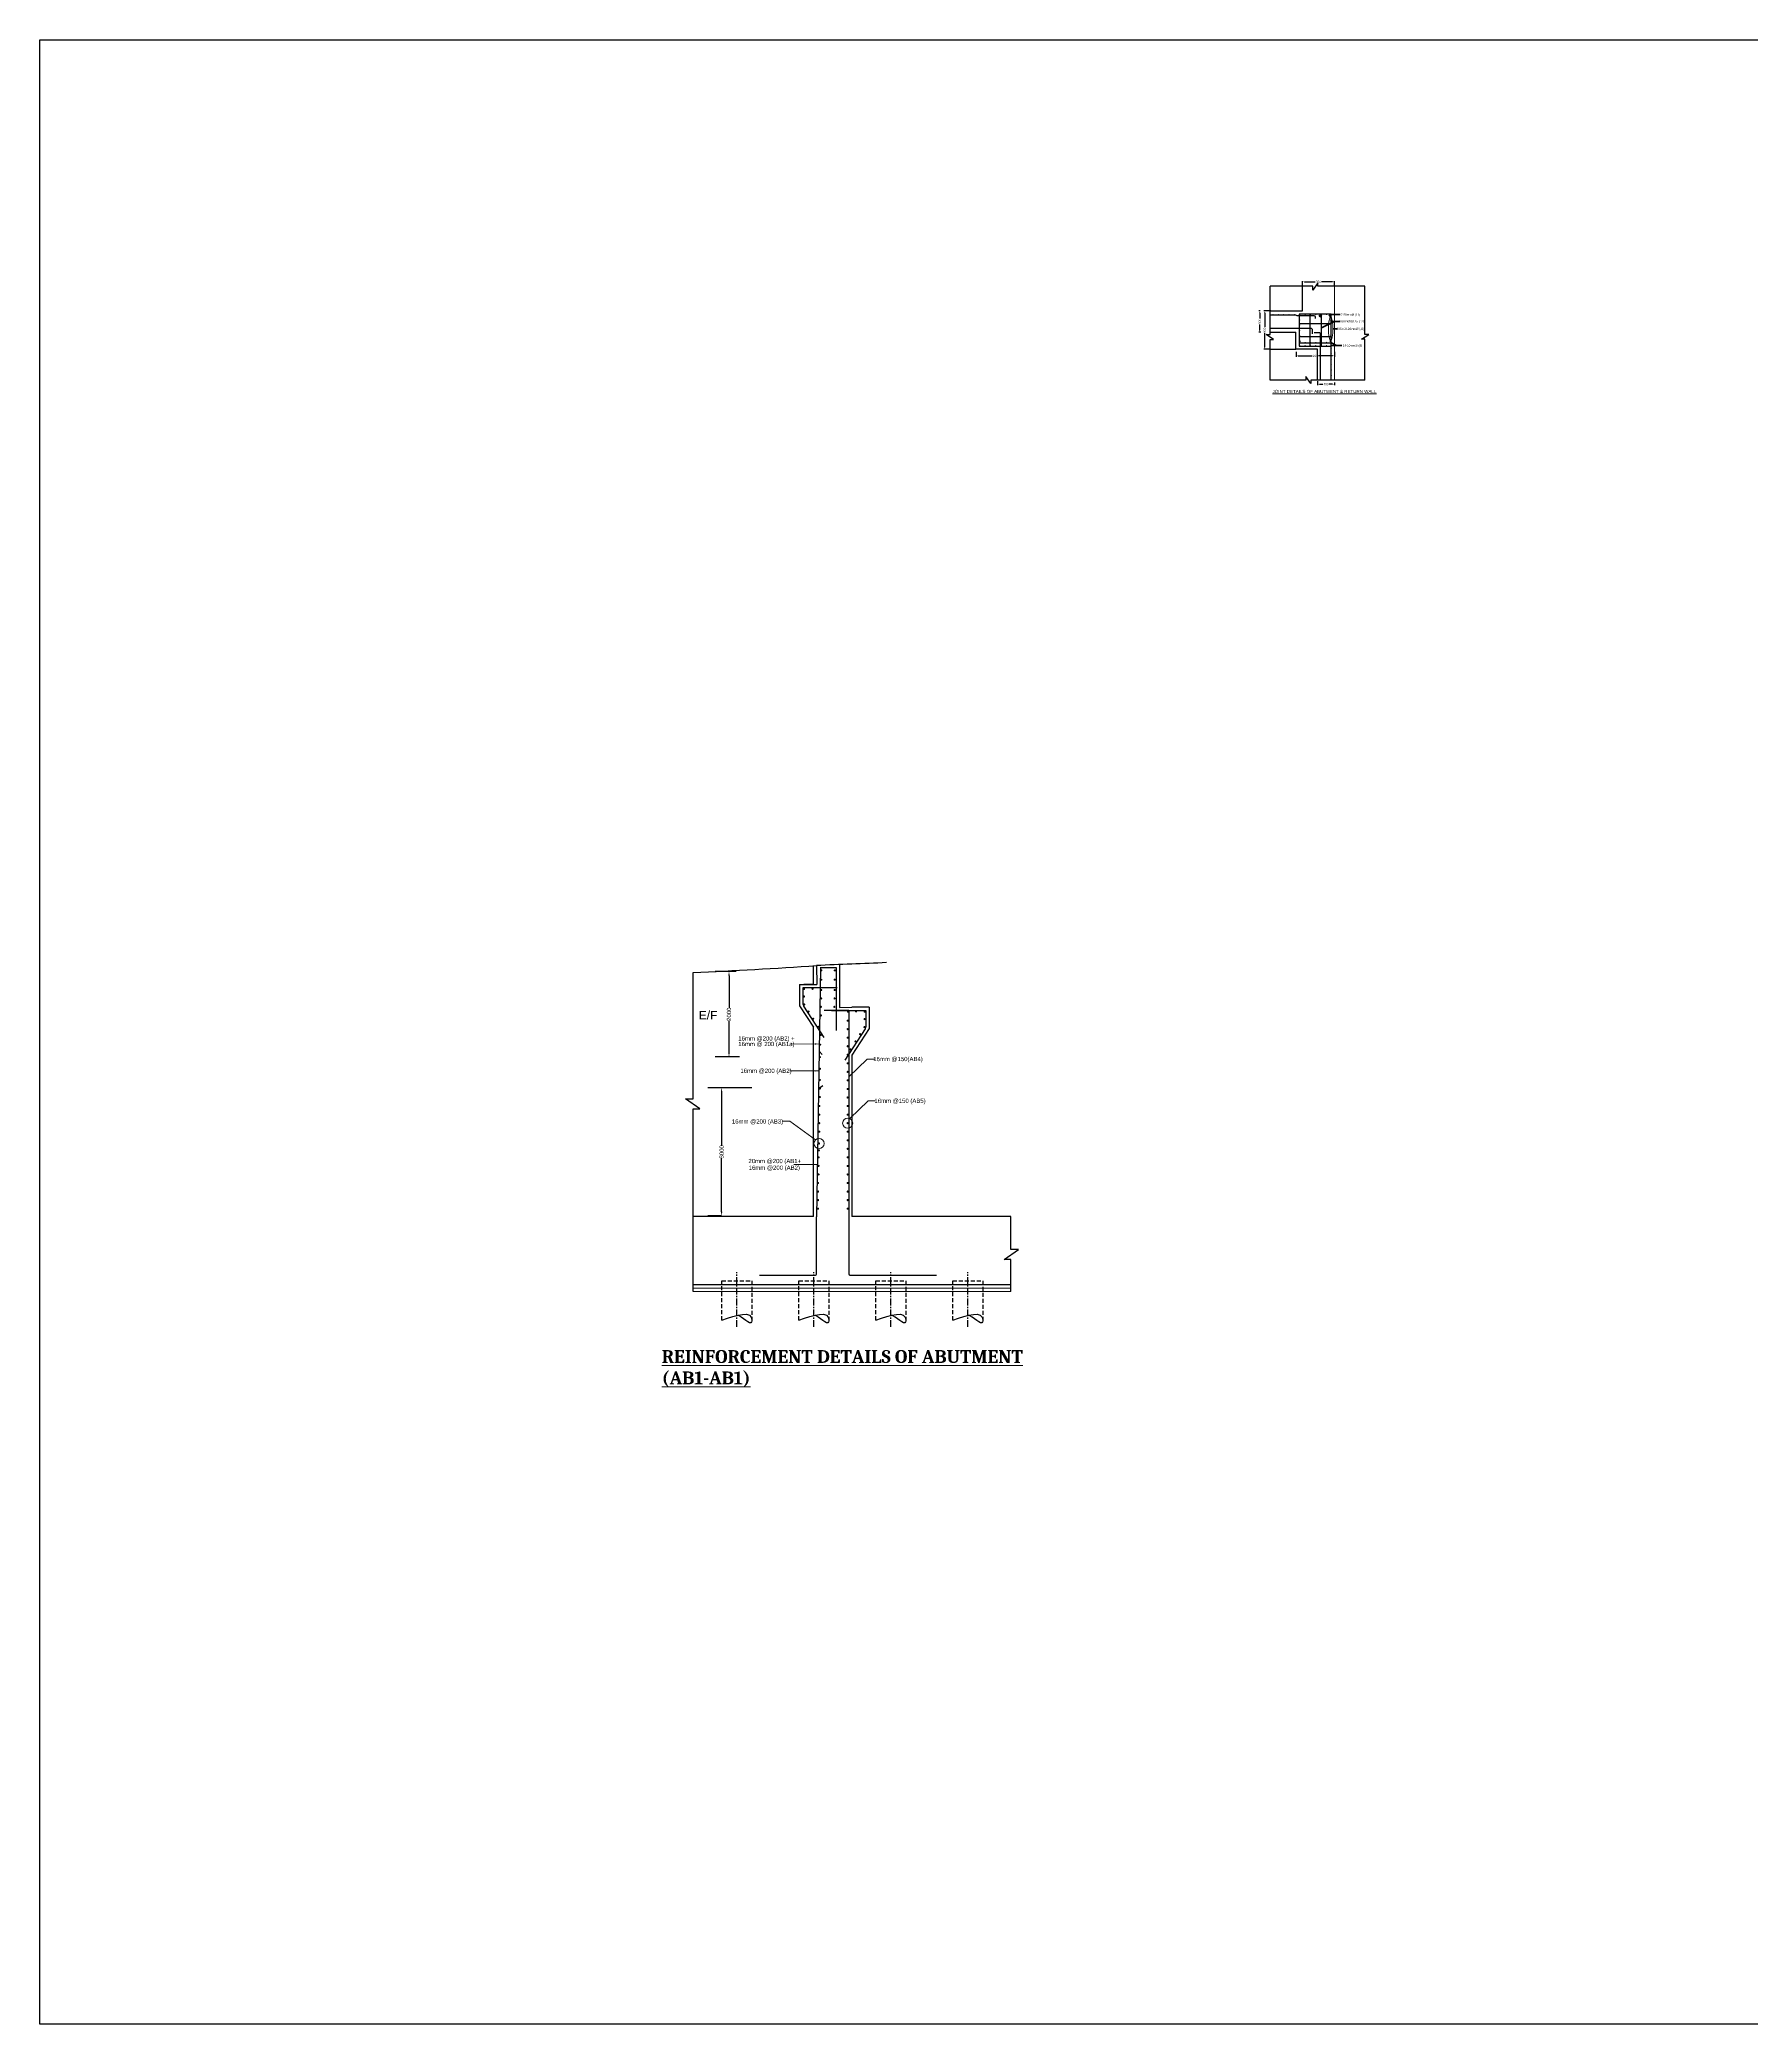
# Model space of a CAD drawing. Header units: millimetres. Extents: x 1231188 to 3899118, y -5478610 to -489530.
# Drawn here: x 3006287 to 3046321, y -3140433 to -3094005 of the extents above; entities that cross this region are included whole.
import ezdxf

# ---------------------------------------------------------------- set-up
doc = ezdxf.new("R2010")
doc.units = ezdxf.units.MM
doc.header["$LTSCALE"] = 25
doc.header["$MEASUREMENT"] = 0
doc.header["$PDMODE"] = 3
for name, pattern in [('CENTER', [2, 1.25, -0.25, 0.25, -0.25]), ('DASHED2', [0.375, 0.25, -0.125]), ('HIDDEN', [0.375, 0.25, -0.125])]:
    doc.linetypes.add(name, pattern=pattern)
doc.layers.get('Defpoints').update_dxf_attribs({"color": 230, "lineweight": 9})
for name, color, linetype in [('ABUTMENT', 1, 'Continuous'), ('CL', 8, 'CENTER'), ('COLL', 1, 'Continuous'), ('Pile Cap', 21, 'Continuous'), ('Reinf', 1, 'Continuous'), ('wingwall', 3, 'Continuous')]:
    doc.layers.add(name, color=color, linetype=linetype)
for name, color, linetype, lineweight in [('COLUMN', 1, 'Continuous', 25), ('DIM', 8, 'Continuous', 13), ('HATCH', 191, 'Continuous', 9), ('Long beam', 2, 'Continuous', 15), ('PILE', 214, 'Continuous', 30), ('text', 7, 'Continuous', 18)]:
    doc.layers.add(name, color=color, linetype=linetype, lineweight=lineweight)
doc.styles.add('ARIAL', font='arial.ttf', dxfattribs={"height": 400})
doc.styles.add('Dim_60', font='isocp3.shx')
doc.styles.get("Standard").update_dxf_attribs({"font": 'swissl.ttf'})
doc.dimstyles.new('dim-50', dxfattribs={"dimtxt": 200, "dimasz": 200, "dimexe": 20, "dimexo": 20, "dimgap": 0.09, "dimtad": 0, "dimdec": 0, "dimzin": 0, "dimdsep": 46, "dimtxsty": 'Standard', "dimcen": 0.09, "dimclrd": 5, "dimclrt": 5, "dimazin": 0, "dimtfac": 1, "dimtdec": 0, "dimtofl": 0, "dimtmove": 0, "dimatfit": 3, "dimfxl": 1, "dimtolj": 1, "dimtzin": 0, "dimarcsym": 0})
doc.dimstyles.new('Dim_90', dxfattribs={"dimtxt": 200, "dimasz": 200, "dimexe": 100, "dimexo": 50, "dimgap": 50, "dimtad": 1, "dimdec": 0, "dimzin": 4, "dimdsep": 46, "dimtxsty": 'Dim_60', "dimcen": 0.09, "dimclrd": 5, "dimclre": 5, "dimclrt": 2, "dimazin": 0, "dimtfac": 1, "dimtdec": 0, "dimtofl": 0, "dimtmove": 1, "dimatfit": 3, "dimfxl": 1, "dimtolj": 1, "dimtzin": 0, "dimlwd": -1, "dimarcsym": 0})

# ---------------------------------------------------------------- blocks, each defined once
blk = doc.blocks.new('*D734')
at = {"layer": 'Defpoints', "color": 0, "linetype": 'ByBlock', "lineweight": -2, "ltscale": 100, "transparency": 16777216}
for p in [(3035672, -3101286), (3036572, -3101286), (3036572, -3101402)]:
    blk.add_point(p, dxfattribs=at)
at = {"layer": 'DIM', "color": 0, "linetype": 'ByBlock', "lineweight": -2, "ltscale": 100, "transparency": 16777216}
for p, q in [((3035672, -3101306), (3035672, -3101422)), ((3036572, -3101306), (3036572, -3101422))]:
    blk.add_line(p, q, dxfattribs=at)
at = {"layer": 'DIM', "color": 5, "linetype": 'ByBlock', "lineweight": -2, "ltscale": 100, "transparency": 16777216}
for p, q in [((3035722, -3101402), (3036048, -3101402)), ((3036522, -3101402), (3036195, -3101402))]:
    blk.add_line(p, q, dxfattribs=at)
for points in [[(3035722, -3101393), (3035722, -3101410), (3035672, -3101402)], [(3036522, -3101393), (3036522, -3101410), (3036572, -3101402)]]:
    blk.add_solid(points, dxfattribs=at)
at = {"layer": 'DIM', "color": 5, "linetype": 'ByBlock', "ltscale": 100, "transparency": 16777216, "insert": (3036122, -3101402), "char_height": 50, "attachment_point": 5}
blk.add_mtext('\\A1;900', dxfattribs=at)
blk = doc.blocks.new('*D735')
at = {"layer": 'Defpoints', "color": 0, "linetype": 'ByBlock', "lineweight": -2, "ltscale": 100, "transparency": 16777216}
for p in [(3035103, -3100348), (3034940, -3101248), (3035069, -3101248)]:
    blk.add_point(p, dxfattribs=at)
at = {"layer": 'DIM', "color": 0, "linetype": 'ByBlock', "lineweight": -2, "ltscale": 100, "transparency": 16777216}
for p, q in [((3035083, -3100348), (3034920, -3100348)), ((3035049, -3101248), (3034920, -3101248))]:
    blk.add_line(p, q, dxfattribs=at)
at = {"layer": 'DIM', "color": 5, "linetype": 'ByBlock', "lineweight": -2, "ltscale": 100, "transparency": 16777216}
for p, q in [((3034940, -3100398), (3034940, -3100725)), ((3034940, -3101198), (3034940, -3100871))]:
    blk.add_line(p, q, dxfattribs=at)
for points in [[(3034932, -3100398), (3034948, -3100398), (3034940, -3100348)], [(3034932, -3101198), (3034948, -3101198), (3034940, -3101248)]]:
    blk.add_solid(points, dxfattribs=at)
at = {"layer": 'DIM', "color": 5, "linetype": 'ByBlock', "ltscale": 100, "transparency": 16777216, "insert": (3034940, -3100798), "char_height": 50, "attachment_point": 5, "rotation": 90}
blk.add_mtext('\\A1;900', dxfattribs=at)
blk = doc.blocks.new('*D736')
at = {"layer": 'Defpoints', "color": 0, "linetype": 'ByBlock', "lineweight": -2, "ltscale": 100, "transparency": 16777216}
for p in [(3035822, -3099786), (3036572, -3099671), (3036572, -3099786)]:
    blk.add_point(p, dxfattribs=at)
at = {"layer": 'DIM', "color": 0, "linetype": 'ByBlock', "lineweight": -2, "ltscale": 100, "transparency": 16777216}
for p, q in [((3035822, -3099766), (3035822, -3099651)), ((3036572, -3099766), (3036572, -3099651))]:
    blk.add_line(p, q, dxfattribs=at)
at = {"layer": 'DIM', "color": 5, "linetype": 'ByBlock', "lineweight": -2, "ltscale": 100, "transparency": 16777216}
for p, q in [((3035872, -3099671), (3036124, -3099671)), ((3036522, -3099671), (3036269, -3099671))]:
    blk.add_line(p, q, dxfattribs=at)
for points in [[(3035872, -3099662), (3035872, -3099679), (3035822, -3099671)], [(3036522, -3099662), (3036522, -3099679), (3036572, -3099671)]]:
    blk.add_solid(points, dxfattribs=at)
at = {"layer": 'DIM', "color": 5, "linetype": 'ByBlock', "ltscale": 100, "transparency": 16777216, "insert": (3036197, -3099671), "char_height": 50, "attachment_point": 5}
blk.add_mtext('\\A1;750', dxfattribs=at)
blk = doc.blocks.new('*D737')
at = {"layer": 'Defpoints', "color": 0, "linetype": 'ByBlock', "lineweight": -2, "ltscale": 100, "transparency": 16777216}
for p in [(3036172, -3101970), (3036572, -3102003), (3036572, -3102063)]:
    blk.add_point(p, dxfattribs=at)
at = {"layer": 'DIM', "color": 0, "linetype": 'ByBlock', "lineweight": -2, "ltscale": 100, "transparency": 16777216}
for p, q in [((3036172, -3101990), (3036172, -3102083)), ((3036572, -3102023), (3036572, -3102083))]:
    blk.add_line(p, q, dxfattribs=at)
at = {"layer": 'DIM', "color": 5, "linetype": 'ByBlock', "lineweight": -2, "ltscale": 100, "transparency": 16777216}
for p, q in [((3036222, -3102063), (3036299, -3102063)), ((3036522, -3102063), (3036444, -3102063))]:
    blk.add_line(p, q, dxfattribs=at)
for points in [[(3036222, -3102055), (3036222, -3102071), (3036172, -3102063)], [(3036522, -3102055), (3036522, -3102071), (3036572, -3102063)]]:
    blk.add_solid(points, dxfattribs=at)
at = {"layer": 'DIM', "color": 5, "linetype": 'ByBlock', "ltscale": 100, "transparency": 16777216, "insert": (3036372, -3102063), "char_height": 50, "attachment_point": 5}
blk.add_mtext('\\A1;400', dxfattribs=at)
blk = doc.blocks.new('*D738')
at = {"layer": 'Defpoints', "color": 0, "linetype": 'ByBlock', "lineweight": -2, "ltscale": 100, "transparency": 16777216}
for p in [(3034857, -3100348), (3034823, -3100848), (3034867, -3100848)]:
    blk.add_point(p, dxfattribs=at)
at = {"layer": 'DIM', "color": 0, "linetype": 'ByBlock', "lineweight": -2, "ltscale": 100, "transparency": 16777216}
for p, q in [((3034837, -3100348), (3034803, -3100348)), ((3034847, -3100848), (3034803, -3100848))]:
    blk.add_line(p, q, dxfattribs=at)
at = {"layer": 'DIM', "color": 5, "linetype": 'ByBlock', "lineweight": -2, "ltscale": 100, "transparency": 16777216}
for p, q in [((3034823, -3100398), (3034823, -3100525)), ((3034823, -3100798), (3034823, -3100671))]:
    blk.add_line(p, q, dxfattribs=at)
for points in [[(3034815, -3100398), (3034831, -3100398), (3034823, -3100348)], [(3034815, -3100798), (3034831, -3100798), (3034823, -3100848)]]:
    blk.add_solid(points, dxfattribs=at)
at = {"layer": 'DIM', "color": 5, "linetype": 'ByBlock', "ltscale": 100, "transparency": 16777216, "insert": (3034823, -3100598), "char_height": 50, "attachment_point": 5, "rotation": 90}
blk.add_mtext('\\A1;500', dxfattribs=at)
blk = doc.blocks.new('hh')
at = {"layer": 'CL', "linetype": 'CENTER', "ltscale": 5}
blk.add_lwpolyline([(0, -1077), (0, 199)], dxfattribs=at)
at = {"layer": 'PILE', "linetype": 'HIDDEN', "ltscale": 15}
blk.add_lwpolyline([(-350, -925), (-350, 0), (350, 0), (350, -925)], dxfattribs=at)
at = {"layer": 'PILE', "ltscale": 15}
blk.add_spline([(-350, -925), (350, -925), (345, -966), (0, -814), (-13, -814)], degree=3, dxfattribs=at)
blk = doc.blocks.new('*D743')
at = {"layer": 'Defpoints', "color": 0, "linetype": 'ByBlock', "lineweight": -2, "ltscale": 100, "transparency": 16777216}
for p in [(3023096, -3118522), (3022237, -3121522), (3022386, -3121522)]:
    blk.add_point(p, dxfattribs=at)
at = {"layer": 'DIM', "color": 0, "linetype": 'ByBlock', "lineweight": -2, "ltscale": 100, "transparency": 16777216}
for p, q in [((3022946, -3118522), (3021917, -3118522)), ((3022236, -3121522), (3021917, -3121522))]:
    blk.add_line(p, q, dxfattribs=at)
at = {"layer": 'DIM', "color": 5, "linetype": 'ByBlock', "lineweight": -2, "ltscale": 100, "transparency": 16777216}
for p, q in [((3022237, -3118622), (3022237, -3119878)), ((3022237, -3121422), (3022237, -3120165))]:
    blk.add_line(p, q, dxfattribs=at)
for points in [[(3022220, -3118622), (3022254, -3118622), (3022237, -3118522)], [(3022220, -3121422), (3022254, -3121422), (3022237, -3121522)]]:
    blk.add_solid(points, dxfattribs=at)
at = {"layer": 'DIM', "color": 5, "linetype": 'ByBlock', "ltscale": 100, "transparency": 16777216, "insert": (3022237, -3120022), "char_height": 100, "attachment_point": 5, "rotation": 90}
blk.add_mtext('\\A1;3000', dxfattribs=at)
blk = doc.blocks.new('*D744')
at = {"layer": 'Defpoints', "color": 0, "linetype": 'ByBlock', "lineweight": -2, "ltscale": 100, "transparency": 16777216}
for p in [(3022410, -3115803), (3022727, -3115803), (3022802, -3117803)]:
    blk.add_point(p, dxfattribs=at)
at = {"layer": 'DIM', "color": 0, "linetype": 'ByBlock', "lineweight": -2, "ltscale": 100, "transparency": 16777216}
for p, q in [((3022577, -3115803), (3022090, -3115803)), ((3022652, -3117803), (3022090, -3117803))]:
    blk.add_line(p, q, dxfattribs=at)
at = {"layer": 'DIM', "color": 5, "linetype": 'ByBlock', "lineweight": -2, "ltscale": 100, "transparency": 16777216}
for p, q in [((3022410, -3115903), (3022410, -3116660)), ((3022410, -3117703), (3022410, -3116946))]:
    blk.add_line(p, q, dxfattribs=at)
for points in [[(3022393, -3115903), (3022427, -3115903), (3022410, -3115803)], [(3022393, -3117703), (3022427, -3117703), (3022410, -3117803)]]:
    blk.add_solid(points, dxfattribs=at)
at = {"layer": 'DIM', "color": 5, "linetype": 'ByBlock', "ltscale": 100, "transparency": 16777216, "insert": (3022410, -3116803), "char_height": 100, "attachment_point": 5, "rotation": 90}
blk.add_mtext('\\A1;2000', dxfattribs=at)

msp = doc.modelspace()

# ---------------------------------------------------------------- linework, layer by layer
at = {"layer": 'ABUTMENT'}
for p, q in [((3035821.50901, -3100348.15847), (3035821.50903, -3099773.173)), ((3035065.43588, -3100348.15643), (3035821.50901, -3100348.15847)), ((3035065.43588, -3100848.19227), (3035671.50948, -3100848.18115)), ((3036171.50948, -3101969.65537), (3036171.50948, -3101248.16197)), ((3024384.89941, -3116109.55658), (3024384.89941, -3115681.31341)), ((3024458.20037, -3115663.63058), (3024461.71563, -3116109.55658)), ((3024992.81216, -3115641.59021), (3024996.32742, -3116087.51621)), ((3025284.89941, -3115636.06622), (3025284.89941, -3115636.06622)), ((3024384.89941, -3121536.08296), (3024384.89941, -3117109.44118)), ((3025284.89941, -3117757.22754), (3025284.89941, -3121536.08296))]:
    msp.add_line(p, q, dxfattribs=at)
at = {"layer": 'ABUTMENT', "linetype": 'HIDDEN', "ltscale": 2000}
msp.add_line((3035065.43588, -3101248.16125), (3035671.50948, -3101248.16204), dxfattribs=at)
at = {"layer": 'ABUTMENT', "linetype": 'DASHED2', "ltscale": 2000}
for p, q in [((3024061.71563, -3116109.55658), (3024461.71563, -3116109.55658)), ((3024361.71563, -3116109.55658), (3024161.71563, -3116109.55658)), ((3025684.89941, -3116638.5), (3025284.89941, -3116638.5))]:
    msp.add_line(p, q, dxfattribs=at)
at = {"layer": 'ABUTMENT', "linetype": 'ByBlock', "ltscale": 100}
for points in [[(3035065.43588, -3101969.65537), (3035065.43588, -3101018.29069), (3035143.4319, -3101018.29069), (3034975.97496, -3100901.6265), (3035065.43588, -3100901.6265), (3035065.43588, -3099773.173)], [(3037284.37358, -3099773.173), (3036179.82971, -3099773.173), (3036179.82971, -3099695.17698), (3036063.16552, -3099862.63392), (3036063.16552, -3099773.173), (3035065.43588, -3099773.173)], [(3037284.37358, -3101969.65537), (3037284.37358, -3101014.47683), (3037206.37756, -3101014.47683), (3037373.8345, -3100897.81264), (3037284.37358, -3100897.81264), (3037284.37358, -3099773.173)], [(3037284.37358, -3101969.65537), (3036017.75655, -3101969.65537), (3036017.75655, -3102047.65139), (3035901.09236, -3101880.19445), (3035901.09236, -3101969.65537), (3035065.43588, -3101969.65537)], [(3021571.64302, -3123286.08296), (3021571.64302, -3119017.89116), (3021727.63507, -3119017.89116), (3021392.72118, -3118784.56279), (3021571.64302, -3118784.56279), (3021571.64302, -3115825.65969)], [(3029000.25374, -3123286.08296), (3029000.25374, -3122538.27679), (3028844.26169, -3122538.27679), (3029179.17558, -3122304.94842), (3029000.25374, -3122304.94842), (3029000.25374, -3121536.08296)]]:
    msp.add_lwpolyline(points, dxfattribs=at)
at = {"layer": 'ABUTMENT'}
for points in [[(3036171.50948, -3101248.16197), (3035671.50948, -3101248.16197), (3035671.50948, -3100848.18115)], [(3024061.71563, -3116109.55658), (3024061.71563, -3116609.44118), (3024384.89941, -3117109.44118)], [(3025684.89941, -3116638.5), (3025684.89941, -3117138.38461), (3025284.89941, -3117757.22754)]]:
    msp.add_lwpolyline(points, dxfattribs=at)
at = {"layer": 'COLL', "linetype": 'ByBlock', "ltscale": 100}
for p, q in [((3036496.50948, -3101969.65537), (3036496.50948, -3100423.16197)), ((3024547.36785, -3115708.49588), (3024459.73723, -3121541.01256)), ((3024915.5, -3115706.02676), (3024915.5, -3117186.5)), ((3024937, -3116183.5), (3024136.71563, -3116184.55658)), ((3024809.61504, -3116712.44342), (3025609.89941, -3116713.5)), ((3025210.00573, -3116712.97204), (3025209.89941, -3121536.08296)), ((3024517.91454, -3117668.8483), (3024592.45991, -3117744.614)), ((3024504.85288, -3118538.20633), (3024605.92258, -3118470.70756))]:
    msp.add_line(p, q, dxfattribs=at)
for points in [[(3035065.43588, -3100439.15547), (3035663.80451, -3100439.15709)], [(3035663.80451, -3100439.15709), (3035694.82866, -3100458.32486), (3036090.37302, -3100458.32486)], [(3036253.16741, -3100423.92242), (3036207.81901, -3100469.31529)], [(3036271.60012, -3100443.44965), (3036218.76166, -3100495.82318)], [(3036478.11541, -3100423.16197), (3036438.17866, -3100467.30529)], [(3036496.50948, -3100440.56516), (3036453.82291, -3100487.46259)], [(3035746.50948, -3101082.79747), (3035778.02282, -3101047.81616)], [(3035746.50948, -3101098.59454), (3036496.50948, -3101098.59454)], [(3036496.50948, -3101081.66735), (3036465.43183, -3101047.73929)], [(3024545.32893, -3115708.49588), (3024858.54701, -3115706.02676)], [(3025210.00573, -3116712.97204), (3024639.33598, -3116712.97204)]]:
    msp.add_lwpolyline(points, dxfattribs=at)
for points, const_width in [([(3035129.74627, -3100431.46862, -1), (3035137.24627, -3100431.46862, -1)], 7.5), ([(3035254.74627, -3100431.46862, -1), (3035262.24627, -3100431.46862, -1)], 7.5), ([(3035379.74627, -3100431.46862, -1), (3035387.24627, -3100431.46862, -1)], 7.5), ([(3035512.24627, -3100431.46862, 1), (3035504.74627, -3100431.46862, 1)], 7.5), ([(3035637.24627, -3100431.46862, 1), (3035629.74627, -3100431.46862, 1)], 7.5), ([(3035753.58119, -3100435.82395, -1), (3035766.08119, -3100435.82395, -1)], 12.5), ([(3035878.58119, -3100435.82395, -1), (3035891.08119, -3100435.82395, -1)], 12.5), ([(3036016.08119, -3100435.82395, 1), (3036003.58119, -3100435.82395, 1)], 12.5), ([(3036141.08119, -3100435.82395, 1), (3036128.58119, -3100435.82395, 1)], 12.5), ([(3036266.08119, -3100435.82395, 1), (3036253.58119, -3100435.82395, 1)], 12.5), ([(3036378.58119, -3100435.82395, -1), (3036391.08119, -3100435.82395, -1)], 12.5), ([(3036477.59832, -3100435.82395, -1), (3036490.09832, -3100435.82395, -1)], 12.5), ([(3035129.74627, -3100764.89781, 1), (3035137.24627, -3100764.89781, 1)], 7.5), ([(3035254.74627, -3100764.89781, 1), (3035262.24627, -3100764.89781, 1)], 7.5), ([(3035379.74627, -3100764.89781, 1), (3035387.24627, -3100764.89781, 1)], 7.5), ([(3035512.24627, -3100764.89781, -1), (3035504.74627, -3100764.89781, -1)], 7.5), ([(3035637.24627, -3100764.89781, -1), (3035629.74627, -3100764.89781, -1)], 7.5), ([(3035753.58119, -3100565.5, -1), (3035766.08119, -3100565.5, -1)], 12.5), ([(3035753.58119, -3100679.51447, -1), (3035766.08119, -3100679.51447, -1)], 12.5), ([(3035753.58119, -3100804.51447, -1), (3035766.08119, -3100804.51447, -1)], 12.5), ([(3036489.43777, -3100565.5, 1), (3036476.93777, -3100565.5, 1)], 12.5), ([(3036489.43777, -3100679.51447, 1), (3036476.93777, -3100679.51447, 1)], 12.5), ([(3036489.43777, -3100804.51447, 1), (3036476.93777, -3100804.51447, 1)], 12.5), ([(3035753.58119, -3100929.51447, 1), (3035766.08119, -3100929.51447, 1)], 12.5), ([(3035753.58119, -3101009.54443, 1), (3035766.08119, -3101009.54443, 1)], 12.5), ([(3035753.58119, -3101085.5, 1), (3035766.08119, -3101085.5, 1)], 12.5), ([(3035753.58119, -3101160.5, 1), (3035766.08119, -3101160.5, 1)], 12.5), ([(3035878.58119, -3101085.5, 1), (3035891.08119, -3101085.5, 1)], 12.5), ([(3035878.58119, -3101160.5, 1), (3035891.08119, -3101160.5, 1)], 12.5), ([(3036016.08119, -3101085.5, -1), (3036003.58119, -3101085.5, -1)], 12.5), ([(3036016.08119, -3101160.5, -1), (3036003.58119, -3101160.5, -1)], 12.5), ([(3036141.08119, -3101085.5, -1), (3036128.58119, -3101085.5, -1)], 12.5), ([(3036141.08119, -3101160.5, -1), (3036128.58119, -3101160.5, -1)], 12.5), ([(3036238.69919, -3101227.31029, 1), (3036238.69919, -3101234.81029, 1)], 7.5), ([(3036238.69919, -3101359.81029, -1), (3036238.69919, -3101352.31029, -1)], 7.5), ([(3036266.08119, -3101085.5, -1), (3036253.58119, -3101085.5, -1)], 12.5), ([(3036266.08119, -3101160.5, -1), (3036253.58119, -3101160.5, -1)], 12.5), ([(3036378.58119, -3101085.5, 1), (3036391.08119, -3101085.5, 1)], 12.5), ([(3036378.58119, -3101160.5, 1), (3036391.08119, -3101160.5, 1)], 12.5), ([(3036489.43777, -3100929.51447, -1), (3036476.93777, -3100929.51447, -1)], 12.5), ([(3036489.43777, -3101009.54443, -1), (3036476.93777, -3101009.54443, -1)], 12.5), ([(3036477.59832, -3101085.5, 1), (3036490.09832, -3101085.5, 1)], 12.5), ([(3036477.59832, -3101160.5, 1), (3036490.09832, -3101160.5, 1)], 12.5), ([(3036504.31977, -3101227.31029, -1), (3036504.31977, -3101234.81029, -1)], 7.5), ([(3036504.31977, -3101359.81029, 1), (3036504.31977, -3101352.31029, 1)], 7.5), ([(3036238.69919, -3101484.81029, -1), (3036238.69919, -3101477.31029, -1)], 7.5), ([(3036238.69919, -3101609.81029, -1), (3036238.69919, -3101602.31029, -1)], 7.5), ([(3036238.69919, -3101727.31029, 1), (3036238.69919, -3101734.81029, 1)], 7.5), ([(3036504.31977, -3101484.81029, 1), (3036504.31977, -3101477.31029, 1)], 7.5), ([(3036504.31977, -3101609.81029, 1), (3036504.31977, -3101602.31029, 1)], 7.5), ([(3036504.31977, -3101727.31029, -1), (3036504.31977, -3101734.81029, -1)], 7.5), ([(3036238.69919, -3101852.31029, 1), (3036238.69919, -3101859.81029, 1)], 7.5), ([(3036504.31977, -3101852.31029, -1), (3036504.31977, -3101859.81029, -1)], 7.5)]:
    msp.add_lwpolyline(points, format="xyb", close=True, dxfattribs=dict(at, const_width=const_width))
msp.add_lwpolyline([(3035746.50948, -3101173.16197), (3036496.50948, -3101173.16197), (3036496.50948, -3100423.16197), (3035746.50948, -3100423.16197)], close=True, dxfattribs=at)
for points in [[(3035996.92668, -3100423.16197), (3035996.92668, -3101148.16197, 0.4142135624), (3036021.92668, -3101173.16197), (3036247.04826, -3101173.16197, 0.4142135624), (3036272.04826, -3101148.16197), (3036272.04826, -3100448.16197, 0.4142135624), (3036247.04826, -3100423.16197), (3035996.92668, -3100423.16197)], [(3035065.43588, -3100757.19593), (3036023.69198, -3100757.18026, -0.4142183533), (3036053.69247, -3100787.18026), (3036053.69247, -3100882.36268)], [(3036496.50948, -3100650.60118), (3035771.50948, -3100650.60118, 0.4142135624), (3035746.50948, -3100675.60118), (3035746.50948, -3100920.72276, 0.4142135624), (3035771.50948, -3100945.72276), (3036471.50948, -3100945.72276, 0.4142135624), (3036496.50948, -3100920.72276), (3036496.50948, -3100650.60118)], [(3036090.37302, -3100458.32486, -0.414212771), (3036120.37294, -3100488.32486), (3036120.37294, -3100528.4565)], [(3036246.50948, -3101969.65537), (3036246.50948, -3100891.71309, 0.4142135624), (3036216.50948, -3100861.71309), (3036093.21987, -3100861.71309)], [(3024136.71563, -3116184.55658), (3024136.71563, -3116557.80756, 0.1444465802), (3024152.73214, -3116612.09176), (3024627.91485, -3117347.25041)], [(3025609.89941, -3116713.5), (3025609.89941, -3117086.75098, -0.1444465802), (3025593.88289, -3117141.03518), (3025118.70019, -3117876.19383)], [(3023122.91158, -3122908.55648), (3024433.94635, -3122908.55648, 0.3945280209), (3024458.88913, -3122885.24707), (3024459.73723, -3121541.01256)], [(3025209.89941, -3121536.08296), (3025209.90139, -3122878.62691, 0.4142130912), (3025234.90139, -3122903.62687), (3027263.40998, -3122903.62687)]]:
    msp.add_lwpolyline(points, format="xyb", dxfattribs=at)
msp.add_arc((3134454.34995, -5777238.29127), 2663846.62233, 92.33129223635, 92.36654296389, dxfattribs=at)
at = {"layer": 'COLUMN', "color": 8, "lineweight": -2, "ltscale": 100}
msp.add_line((3024858.54701, -3115706.02676), (3024915.5, -3115706.02676), dxfattribs=at)
msp.add_lwpolyline([(3024996.32742, -3116087.51621), (3024996.32742, -3116643), (3025284.89941, -3116638.5)], dxfattribs=at)
at = {"layer": 'Defpoints', "lineweight": -2, "ltscale": 100}
msp.add_lwpolyline([(3006287.37369, -3094004.80271), (3086355.16417, -3094004.80271), (3086355.16417, -3140432.58767), (3006287.37369, -3140432.58767)], close=True, dxfattribs=at)
at = {"layer": 'DIM', "ltscale": 20}
for centre in [(3025185.49365, -3119351.37725), (3024515.51524, -3119827.10912)]:
    msp.add_circle(centre, 118.25412, dxfattribs=at)
at = {"layer": 'DIM', "linetype": 'ByBlock', "ltscale": 100}
msp.add_ellipse((3036482.65581, -3100767.32782), major_axis=(0, 273.45904), ratio=0.1875732638, dxfattribs=at)
at = {"layer": 'HATCH', "linetype": 'ByBlock', "ltscale": 100}
for p, q in [((3029000.25374, -3123211.08296), (3021571.64302, -3123211.08296)), ((3029000.25374, -3123286.08296), (3021571.64302, -3123286.08296))]:
    msp.add_line(p, q, dxfattribs=at)
at = {"layer": 'Long beam', "linetype": 'ByBlock', "ltscale": 100}
for p, q in [((3036571.50948, -3100348.1154), (3036571.50948, -3099773.173)), ((3036571.50948, -3101969.65537), (3036571.50948, -3100348.1154))]:
    msp.add_line(p, q, dxfattribs=at)
at = {"layer": 'Pile Cap', "color": 0, "linetype": 'ByBlock', "ltscale": 100}
for p, q in [((3024384.89941, -3121536.08296), (3021571.64302, -3121536.08296)), ((3029000.25374, -3121536.08296), (3025284.89941, -3121536.08296)), ((3029000.25374, -3123136.08296), (3021571.64302, -3123136.08296))]:
    msp.add_line(p, q, dxfattribs=at)
at = {"layer": 'Reinf', "const_width": 25.2}
for points in [[(3024582.70502, -3115777.55103, 1), (3024557.50502, -3115777.55103, 1)], [(3024897.5, -3115777.55103, 1), (3024872.3, -3115777.55103, 1)], [(3024174.2313, -3116215.10674, -1), (3024149.26177, -3116211.70631, -1)], [(3024376.82176, -3116209.76432, -1), (3024351.85223, -3116206.36389, -1)], [(3024578.81601, -3116238.25797, -1), (3024553.82817, -3116234.99488, -1)], [(3024582.01445, -3115994.33088, 1), (3024556.81483, -3115994.46943, 1)], [(3024893.61099, -3116238.25797, -1), (3024868.62315, -3116234.99488, -1)], [(3024896.80943, -3115994.33088, 1), (3024871.60981, -3115994.46943, 1)], [(3024177.52583, -3116389.67979, -1), (3024152.55631, -3116386.27937, -1)], [(3024180.82037, -3116577.41637, -1), (3024155.85085, -3116574.01594, -1)], [(3024571.52254, -3116630.51721, 1), (3024546.32292, -3116630.65577, 1)], [(3024577.34405, -3116435.10451, -1), (3024552.35621, -3116431.84142, -1)], [(3024886.31752, -3116630.51721, 1), (3024861.1179, -3116630.65577, 1)], [(3024892.13903, -3116435.10451, -1), (3024867.15119, -3116431.84142, -1)], [(3024282.19796, -3116742.43268, -1), (3024257.22844, -3116739.03225, -1)], [(3024390.76636, -3116910.39965, -1), (3024365.79684, -3116906.99922, -1)], [(3024510.96992, -3117099.7188, -1), (3024486.00039, -3117096.31837, -1)], [(3024573.88301, -3116831.47641, 1), (3024548.68301, -3116831.47641, 1)], [(3025198.09365, -3116951.37725, -1), (3025172.89365, -3116951.37725, -1)], [(3025198.09365, -3117151.37725, -1), (3025172.89365, -3117151.37725, -1)], [(3025204.5145, -3116742.19224, 1), (3025179.3145, -3116742.19224, 1)], [(3025369.79328, -3116738.70774, 1), (3025394.7628, -3116735.30732, 1)], [(3025565.79467, -3117106.35979, 1), (3025590.76419, -3117102.95936, 1)], [(3025569.0892, -3116918.62322, 1), (3025594.05873, -3116915.22279, 1)], [(3025572.38374, -3116744.05016, 1), (3025597.35326, -3116740.64974, 1)], [(3024554.08766, -3117514.80655, 1), (3024528.88766, -3117514.80655, 1)], [(3024567.58766, -3117286.30655, 1), (3024542.38766, -3117286.30655, 1)], [(3025198.09365, -3117351.37725, -1), (3025172.89365, -3117351.37725, -1)], [(3025198.09365, -3117551.37725, 1), (3025172.89365, -3117551.37725, 1)], [(3025235.64512, -3117628.66222, 1), (3025260.61464, -3117625.2618, 1)], [(3025355.84867, -3117439.34307, 1), (3025380.8182, -3117435.94264, 1)], [(3025464.41707, -3117271.3761, 1), (3025489.3866, -3117267.97568, 1)], [(3024548.58766, -3117805.30655, 1), (3024523.38766, -3117805.30655, 1)], [(3024550.58766, -3118079.80655, 1), (3024525.38766, -3118079.80655, 1)], [(3025198.09365, -3117751.37725, 1), (3025172.89365, -3117751.37725, 1)], [(3025198.09365, -3117951.37725, -1), (3025172.89365, -3117951.37725, -1)], [(3024547.08766, -3118340.80655, 1), (3024521.88766, -3118340.80655, 1)], [(3024547.08766, -3118540.80655, -1), (3024521.88766, -3118540.80655, -1)], [(3025198.09365, -3118151.37725, -1), (3025172.89365, -3118151.37725, -1)], [(3025198.09365, -3118351.37725, 1), (3025172.89365, -3118351.37725, 1)], [(3025198.09365, -3118551.37725, -1), (3025172.89365, -3118551.37725, -1)], [(3024534.1, -3118951.37725, 1), (3024508.9, -3118951.37725, 1)], [(3024547.08766, -3118740.80655, -1), (3024521.88766, -3118740.80655, -1)], [(3025198.09365, -3118751.37725, -1), (3025172.89365, -3118751.37725, -1)], [(3025198.09365, -3118951.37725, 1), (3025172.89365, -3118951.37725, 1)], [(3024534.1, -3119151.37725, 1), (3024508.9, -3119151.37725, 1)], [(3024534.1, -3119351.37725, -1), (3024508.9, -3119351.37725, -1)], [(3025198.09365, -3119151.37725, 1), (3025172.89365, -3119151.37725, 1)], [(3025198.09365, -3119351.37725, -1), (3025172.89365, -3119351.37725, -1)], [(3024528, -3119828.80933, -1), (3024503.03048, -3119825.40891, -1)], [(3024534.1, -3119551.37725, -1), (3024508.9, -3119551.37725, -1)], [(3025198.09365, -3119551.37725, -1), (3025172.89365, -3119551.37725, -1)], [(3025198.09365, -3119751.37725, -1), (3025172.89365, -3119751.37725, -1)], [(3025198.09365, -3119951.37725, 1), (3025172.89365, -3119951.37725, 1)], [(3024517.1, -3120151.37725, 1), (3024491.9, -3120151.37725, 1)], [(3024517.1, -3120351.37725, -1), (3024491.9, -3120351.37725, -1)], [(3024524.6, -3119987, 1), (3024499.4, -3119987, 1)], [(3025198.09365, -3120151.37725, 1), (3025172.89365, -3120151.37725, 1)], [(3025198.09365, -3120351.37725, -1), (3025172.89365, -3120351.37725, -1)], [(3024506.1, -3120751.37725, 1), (3024480.9, -3120751.37725, 1)], [(3024517.1, -3120551.37725, -1), (3024491.9, -3120551.37725, -1)], [(3025198.09365, -3120551.37725, -1), (3025172.89365, -3120551.37725, -1)], [(3025198.09365, -3120751.37725, 1), (3025172.89365, -3120751.37725, 1)], [(3024506.1, -3120951.37725, 1), (3024480.9, -3120951.37725, 1)], [(3024506.1, -3121151.37725, -1), (3024480.9, -3121151.37725, -1)], [(3024506.1, -3121351.37725, 1), (3024480.9, -3121351.37725, 1)], [(3025198.09365, -3120951.37725, 1), (3025172.89365, -3120951.37725, 1)], [(3025198.09365, -3121151.37725, -1), (3025172.89365, -3121151.37725, -1)], [(3025198.09365, -3121351.37725, 1), (3025172.89365, -3121351.37725, 1)]]:
    msp.add_lwpolyline(points, format="xyb", close=True, dxfattribs=at)
at = {"layer": 'wingwall', "linetype": 'ByBlock', "ltscale": 100}
msp.add_arc((3016813.86716, -3005272.54439), 110655.44602, 272.4642667069, 273.9612787744, dxfattribs=at)

# ---------------------------------------------------------------- block references
at = {"layer": 'PILE', "color": 0, "linetype": 'ByBlock'}
for p in [(3022594.93957, -3123036.08296), (3024394.93957, -3123036.08296), (3026194.93957, -3123036.08296), (3027994.94055, -3123036.08296)]:
    msp.add_blockref('hh', p, dxfattribs=at)

# ---------------------------------------------------------------- texts
at = {"layer": 'text', "color": 2, "linetype": 'ByBlock', "ltscale": 100, "style": 'ARIAL'}
for s, p in [('7-20mm%%C (11)', (3036720.76296, -3100463.37592)), ('2X5=10-20mm%%C (10)', (3036617.26296, -3100793.8086)), ('10mm%%C@125 (12)', (3036684.61404, -3100618.44164)), ('14-20mm%%C (9)', (3036764.58725, -3101184.95688))]:
    msp.add_text(s, height=50, dxfattribs=at).set_placement(p)
at = {"layer": 'text', "color": 6, "linetype": 'ByBlock', "ltscale": 100, "style": 'ARIAL'}
msp.add_text('%%UJOINT DETAILS OF ABUTMENT & RETURN WALL', height=75, dxfattribs=at).set_placement((3035124.19375, -3102271.2552))
at = {"layer": 'text'}
for s, height, p in [('E/F', 200, (3021703.5, -3116925)), ('16mm @200 (AB2) +', 100, (3022628, -3117419.05775)), ('16mm @ 200 (AB1a)', 100, (3022628, -3117548.96317)), ('16mm @200 (AB2)', 100, (3022676.66072, -3118176.25537)), ('16mm @150(AB4)', 100, (3025782.87897, -3117900.59542)), ('16mm @150 (AB5)', 100, (3025811.89904, -3118878.7322)), ('16mm @200 (AB3)', 100, (3022478.18452, -3119361.41046)), ('20mm @200 (AB1+', 100, (3022864.04873, -3120286.86528)), ('16mm @200 (AB2)', 100, (3022871.59235, -3120443.37693))]:
    msp.add_text(s, height=height, dxfattribs=at).set_placement(p)
at = {"layer": 'text', "linetype": 'ByBlock', "ltscale": 100, "insert": (3020837.00183, -3124660.124), "char_height": 300, "width": 12288.3168791, "attachment_point": 1, "style": 'ARIAL'}
msp.add_mtext('{\\fCambria|b1|i0|c0|p18;\\LREINFORCEMENT DETAILS OF ABUTMENT \\P(AB1-AB1)}', dxfattribs=at)

# ---------------------------------------------------------------- dimensions: what is measured, and where the dimension line sits
at = {"layer": 'DIM', "linetype": 'ByBlock', "ltscale": 100}
for base, p1, p2, picture, middle in [((3036571.50948, -3099670.79749), (3035821.50901, -3099786.46367), (3036571.50948, -3099786.46367), '*D736', (3036196.50924, -3099670.79749)), ((3036571.50948, -3101401.62912), (3035671.50948, -3101285.96294), (3036571.50948, -3101285.96294), '*D734', (3036121.50948, -3101401.62912)), ((3036571.50948, -3102063.04376), (3036171.50948, -3101969.65537), (3036571.50948, -3102003.38051), '*D737', (3036371.50948, -3102063.04376))]:
    dim = msp.add_linear_dim(base=base, p1=p1, p2=p2, dimstyle='dim-50', override={"dimtxt": 50, "dimasz": 50, "dimgap": 20}, dxfattribs=at)
    dim.commit()
    dim.dimension.update_dxf_attribs({"geometry": picture, "text_midpoint": middle})
for base, p1, p2, override, picture, middle in [((3034823.11095, -3100848.18671), (3034857.29152, -3100348.15722), (3034867.43233, -3100848.18671), {"dimtxt": 50, "dimasz": 50, "dimgap": 20}, '*D738', (3034823.11095, -3100598.17196)), ((3034939.96161, -3101248.16197), (3035102.61378, -3100348.15815), (3035069.07002, -3101248.16197), {"dimtxt": 50, "dimasz": 50, "dimgap": 20}, '*D735', (3034939.96161, -3100798.16006)), ((3022410.13218, -3115803.01333), (3022801.8055, -3117803.01333), (3022726.76067, -3115803.01333), {"dimtxt": 100, "dimasz": 100, "dimexe": 320, "dimexo": 150}, '*D744', (3022410.13218, -3116803.01333)), ((3022237, -3121521.59877), (3023096.20991, -3118521.59877), (3022386.1667, -3121521.59877), {"dimtxt": 100, "dimasz": 100, "dimexe": 320, "dimexo": 150}, '*D743', (3022237, -3120021.59877))]:
    dim = msp.add_linear_dim(base=base, p1=p1, p2=p2, angle=90, dimstyle='dim-50', override=override, dxfattribs=at)
    dim.commit()
    dim.dimension.update_dxf_attribs({"geometry": picture, "text_midpoint": middle})

# ---------------------------------------------------------------- leaders
at = {"layer": 'COLL', "linetype": 'ByBlock', "ltscale": 100}
for points, override in [([(3036493.48293, -3100436.98426), (3036704.35108, -3100436.98426)], {"dimasz": 50, "dimgap": 100, "dimtad": 0, "dimlwd": 65535}), ([(3036272.04826, -3100745.8474), (3036571.50948, -3100597.77499)], {"dimasz": 50, "dimtad": 0, "dimlwd": 65535}), ([(3036493.48293, -3100597.77499), (3036704.35108, -3100597.77499)], {"dimasz": 50, "dimgap": 100, "dimtad": 0, "dimlwd": 65535}), ([(3036534.28758, -3100767.41694), (3036636, -3100767.41694)], {"dimasz": 50, "dimgap": 100, "dimtad": 0, "dimlwd": 65535}), ([(3036483.84832, -3101085.5), (3036619.77599, -3101160.5), (3036677.29672, -3101160.5)], {"dimasz": 50, "dimtad": 0, "dimlwd": 65535}), ([(3036483.84832, -3101160.5), (3036746.81057, -3101160.5)], {"dimasz": 50, "dimgap": 100, "dimtad": 0, "dimlwd": 65535})]:
    msp.add_leader(points, dimstyle='dim-50', override=override, dxfattribs=at)
at = {"layer": 'DIM'}
for points in [[(3024520.45862, -3117499.51957), (3023862.02442, -3117497.62689)], [(3025210.95053, -3118268.04322), (3025641.96218, -3117853.36322), (3025815.61693, -3117853.36322)], [(3024518.18234, -3118128.84146), (3023831.35837, -3118128.1363)], [(3025234.3336, -3119243.68), (3025665.34526, -3118829), (3025839, -3118829)], [(3024432.85846, -3119742.54025), (3023829.4992, -3119304.73187), (3023655.84445, -3119304.73187)], [(3024478.07481, -3120320.5001), (3023926.40878, -3120317.14169)]]:
    msp.add_leader(points, dimstyle='Dim_90', override={"dimasz": 100}, dxfattribs=at)

doc.saveas('drawing.dxf')
